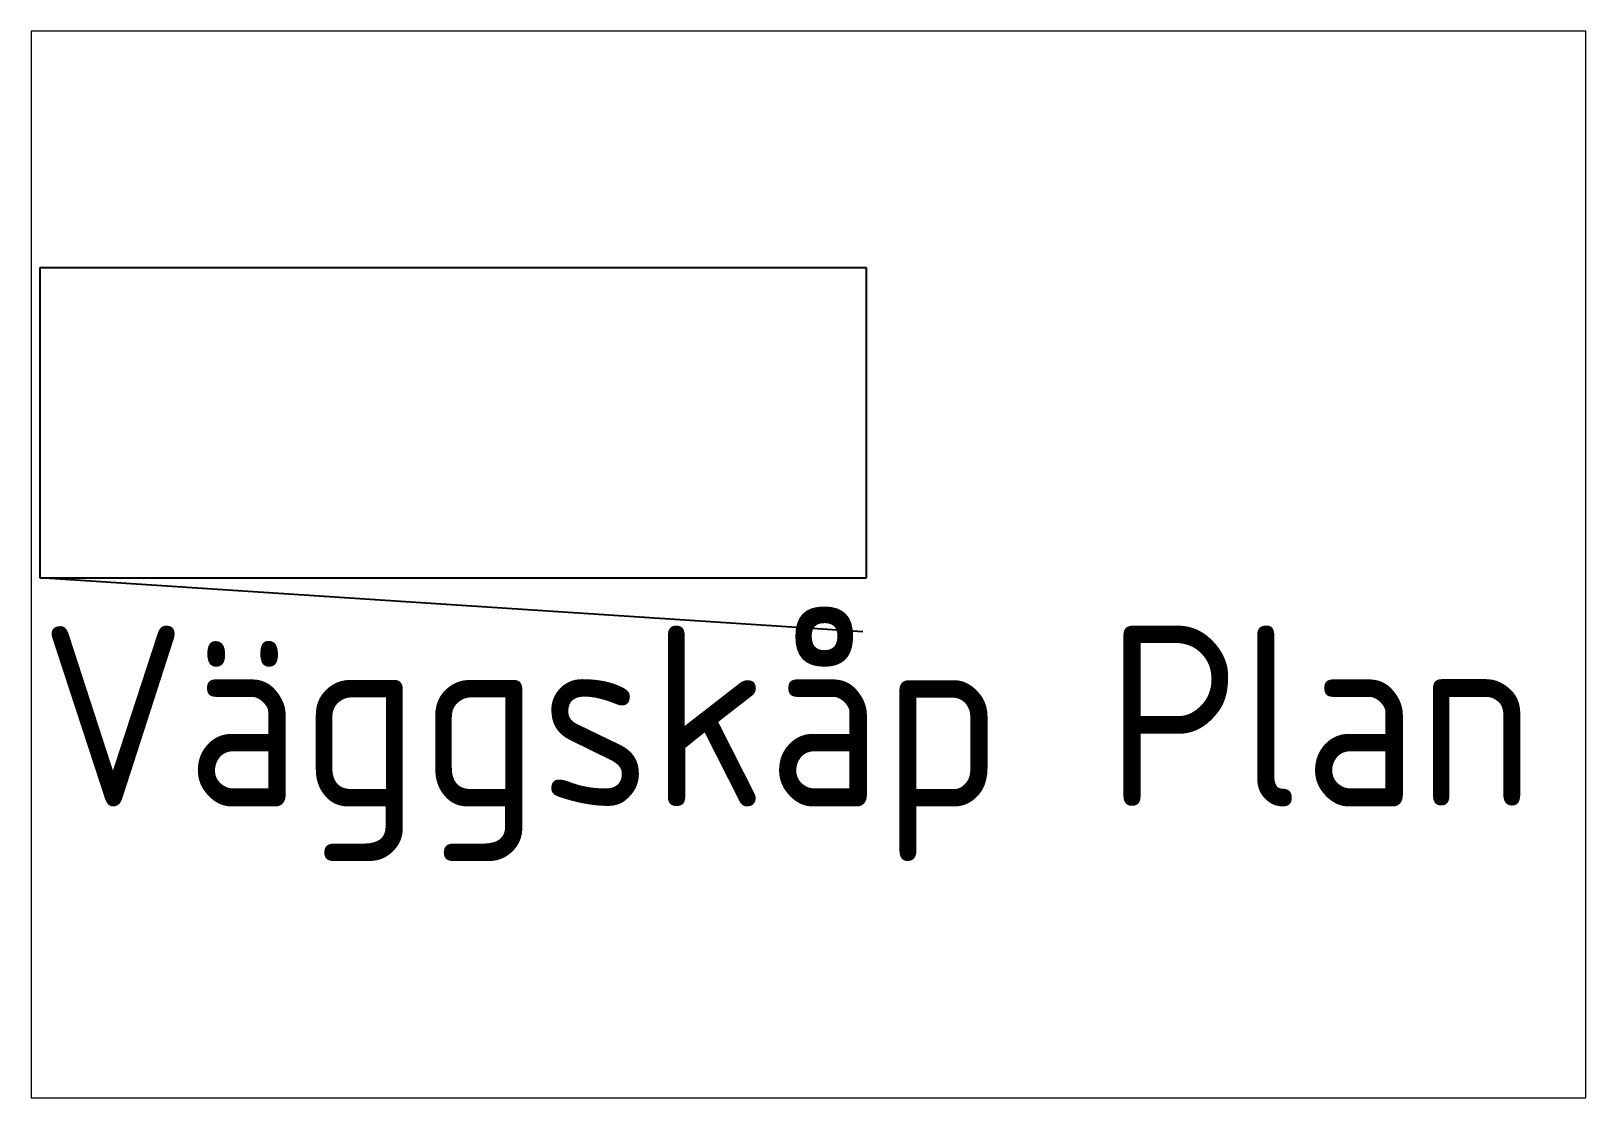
# Paper-space layout 'Layout1' of a CAD drawing. Header units: millimetres. Extents: x 29 to 260, y 20 to 178.
# The model-space entities are those that its viewports show. They can reach past a viewport. Long polylines and large blocks are cut down to what shows.
import ezdxf

# ---------------------------------------------------------------- set-up
doc = ezdxf.new("R2010")
doc.units = ezdxf.units.MM
doc.header["$LTSCALE"] = 50
doc.linetypes.add('DASHDOT', pattern=[8, 4, -2, 0, -2])
doc.styles.add('ISO', font='isocp.shx')

# ---------------------------------------------------------------- blocks, each defined once
blk = doc.blocks.new('*U7')
at = {"linetype": 'DASHDOT', "ltscale": 0.5}
for p, q in [((0, 0), (0, -300)), ((800, 0), (0, 0)), ((800, -300), (800, 0)), ((0, -300), (800, -300)), ((796.6, -352.2), (0, -300))]:
    blk.add_line(p, q, dxfattribs=at)

msp = doc.modelspace()

# ---------------------------------------------------------------- block references
at = {"ltscale": 0.5}
msp.add_blockref('*U7', (0, 574.2), dxfattribs=at)

# ---------------------------------------------------------------- texts
at = {"insert": (0.1, 227.9), "char_height": 175, "width": 2096.889, "attachment_point": 1, "style": 'ISO'}
msp.add_mtext('Väggskåp Plan', dxfattribs=at)

psp = doc.layouts.get("Layout1")

# ---------------------------------------------------------------- viewports
at = {"layer": '0'}
psp.add_viewport(center=(144.23, 98.98), size=(230.77, 158.3605), view_center_point=(744, 287.12), view_height=1032.8052, dxfattribs=at)

doc.saveas('drawing.dxf')
